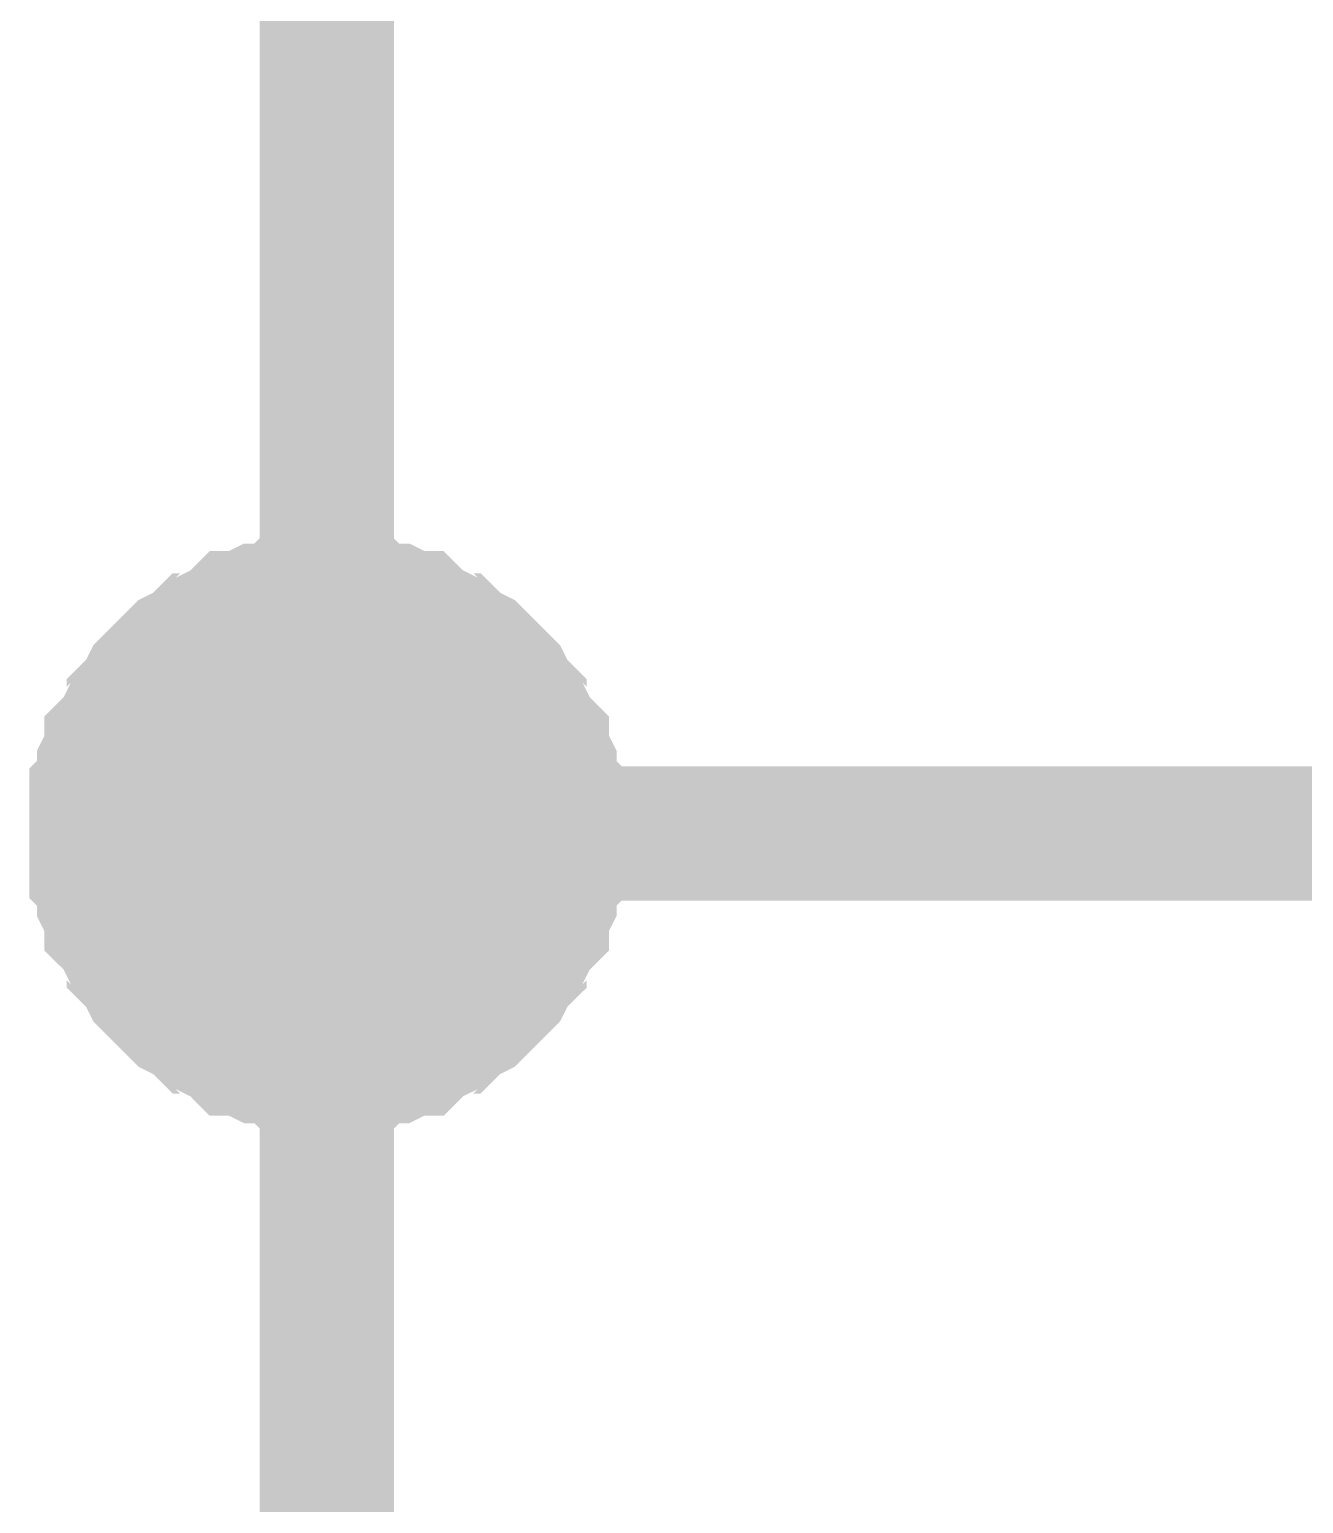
# Model space of a CAD drawing. Header units: millimetres. Extents: x 0 to 420, y 0 to 297.
# Drawn here: x 83.152 to 85.993, y 109.747 to 113.036 of the extents above; entities that cross this region are included whole.
import ezdxf

# ---------------------------------------------------------------- set-up
doc = ezdxf.new("R2010")
doc.units = ezdxf.units.MM
doc.layers.add('Sheet', color=255, linetype='Continuous')

msp = doc.modelspace()

# ---------------------------------------------------------------- linework, layer by layer
at = {"layer": 'Sheet'}
for points, const_width in [([(83.8146, 137.4883), (83.8146, 133.746), (83.8146, 129.9872), (83.8146, 126.2449), (83.8146, 122.486), (83.8146, 118.7437), (83.8146, 114.9848), (83.8146, 111.2425), (83.8146, 107.5002)], 0.2997), ([(83.3015, 111.2425), (83.3015, 111.2756), (83.3015, 111.2922), (83.3015, 111.3253), (83.3181, 111.3419), (83.3181, 111.375), (83.3181, 111.3916), (83.3346, 111.4247), (83.3346, 111.4412), (83.3512, 111.4578), (83.3677, 111.4909), (83.3843, 111.5075), (83.3843, 111.524), (83.4009, 111.5406), (83.4174, 111.5737), (83.434, 111.5903), (83.4505, 111.6068), (83.4671, 111.6234), (83.4836, 111.6399), (83.5167, 111.6565), (83.5333, 111.6731), (83.5498, 111.6731), (83.5664, 111.6896), (83.5995, 111.7062), (83.616, 111.7227), (83.6326, 111.7227), (83.6657, 111.7393), (83.6822, 111.7393), (83.7153, 111.7393), (83.7319, 111.7559), (83.765, 111.7559), (83.7815, 111.7559), (83.8146, 111.7559)], 0.2997), ([(83.3015, 111.2425), (83.3015, 111.2756), (83.3015, 111.2922), (83.3015, 111.3253), (83.3181, 111.3419), (83.3181, 111.375), (83.3181, 111.3916), (83.3346, 111.4247), (83.3346, 111.4412), (83.3512, 111.4578), (83.3677, 111.4909), (83.3843, 111.5075), (83.3843, 111.524), (83.4009, 111.5406), (83.4174, 111.5737), (83.434, 111.5903), (83.4505, 111.6068), (83.4671, 111.6234), (83.4836, 111.6399), (83.5167, 111.6565), (83.5333, 111.6731), (83.5498, 111.6731), (83.5664, 111.6896), (83.5995, 111.7062), (83.616, 111.7227), (83.6326, 111.7227), (83.6657, 111.7393), (83.6822, 111.7393), (83.7153, 111.7393), (83.7319, 111.7559), (83.765, 111.7559), (83.7815, 111.7559), (83.8146, 111.7559)], 0.2997), ([(83.3015, 111.2425), (83.3015, 111.2756), (83.3015, 111.2922), (83.3015, 111.3253), (83.3181, 111.3419), (83.3181, 111.375), (83.3181, 111.3916), (83.3346, 111.4247), (83.3346, 111.4412), (83.3512, 111.4578), (83.3677, 111.4909), (83.3843, 111.5075), (83.3843, 111.524), (83.4009, 111.5406), (83.4174, 111.5737), (83.434, 111.5903), (83.4505, 111.6068), (83.4671, 111.6234), (83.4836, 111.6399), (83.5167, 111.6565), (83.5333, 111.6731), (83.5498, 111.6731), (83.5664, 111.6896), (83.5995, 111.7062), (83.616, 111.7227), (83.6326, 111.7227), (83.6657, 111.7393), (83.6822, 111.7393), (83.7153, 111.7393), (83.7319, 111.7559), (83.765, 111.7559), (83.7815, 111.7559), (83.8146, 111.7559)], 0.2997), ([(83.3015, 111.2425), (83.3015, 111.2756), (83.3015, 111.2922), (83.3015, 111.3253), (83.3181, 111.3419), (83.3181, 111.375), (83.3181, 111.3916), (83.3346, 111.4247), (83.3346, 111.4412), (83.3512, 111.4578), (83.3677, 111.4909), (83.3843, 111.5075), (83.3843, 111.524), (83.4009, 111.5406), (83.4174, 111.5737), (83.434, 111.5903), (83.4505, 111.6068), (83.4671, 111.6234), (83.4836, 111.6399), (83.5167, 111.6565), (83.5333, 111.6731), (83.5498, 111.6731), (83.5664, 111.6896), (83.5995, 111.7062), (83.616, 111.7227), (83.6326, 111.7227), (83.6657, 111.7393), (83.6822, 111.7393), (83.7153, 111.7393), (83.7319, 111.7559), (83.765, 111.7559), (83.7815, 111.7559), (83.8146, 111.7559)], 0.2997), ([(83.3015, 111.2425), (83.3015, 111.2756), (83.3015, 111.2922), (83.3015, 111.3253), (83.3181, 111.3419), (83.3181, 111.375), (83.3181, 111.3916), (83.3346, 111.4247), (83.3346, 111.4412), (83.3512, 111.4578), (83.3677, 111.4909), (83.3843, 111.5075), (83.3843, 111.524), (83.4009, 111.5406), (83.4174, 111.5737), (83.434, 111.5903), (83.4505, 111.6068), (83.4671, 111.6234), (83.4836, 111.6399), (83.5167, 111.6565), (83.5333, 111.6731), (83.5498, 111.6731), (83.5664, 111.6896), (83.5995, 111.7062), (83.616, 111.7227), (83.6326, 111.7227), (83.6657, 111.7393), (83.6822, 111.7393), (83.7153, 111.7393), (83.7319, 111.7559), (83.765, 111.7559), (83.7815, 111.7559), (83.8146, 111.7559)], 0.2997), ([(83.8146, 111.7559), (83.8146, 111.7559)], 0.2997), ([(83.8146, 111.7559), (83.8477, 111.7559), (83.8643, 111.7559), (83.8974, 111.7559), (83.9139, 111.7393), (83.947, 111.7393), (83.9636, 111.7393), (83.9967, 111.7227), (84.0132, 111.7227), (84.0298, 111.7062), (84.0629, 111.6896), (84.0794, 111.6731), (84.096, 111.6731), (84.1125, 111.6565), (84.1456, 111.6399), (84.1622, 111.6234), (84.1788, 111.6068), (84.1953, 111.5903), (84.2119, 111.5737), (84.2284, 111.5406), (84.245, 111.524), (84.245, 111.5075), (84.2615, 111.4909), (84.2781, 111.4578), (84.2946, 111.4412), (84.2946, 111.4247), (84.3112, 111.3916), (84.3112, 111.375), (84.3112, 111.3419), (84.3277, 111.3253), (84.3277, 111.2922), (84.3277, 111.2756), (84.3277, 111.2425)], 0.2997), ([(83.8146, 111.7559), (83.8146, 111.7559)], 0.2997), ([(83.8146, 111.7559), (83.8477, 111.7559), (83.8643, 111.7559), (83.8974, 111.7559), (83.9139, 111.7393), (83.947, 111.7393), (83.9636, 111.7393), (83.9967, 111.7227), (84.0132, 111.7227), (84.0298, 111.7062), (84.0629, 111.6896), (84.0794, 111.6731), (84.096, 111.6731), (84.1125, 111.6565), (84.1456, 111.6399), (84.1622, 111.6234), (84.1788, 111.6068), (84.1953, 111.5903), (84.2119, 111.5737), (84.2284, 111.5406), (84.245, 111.524), (84.245, 111.5075), (84.2615, 111.4909), (84.2781, 111.4578), (84.2946, 111.4412), (84.2946, 111.4247), (84.3112, 111.3916), (84.3112, 111.375), (84.3112, 111.3419), (84.3277, 111.3253), (84.3277, 111.2922), (84.3277, 111.2756), (84.3277, 111.2425)], 0.2997), ([(83.8146, 111.7559), (83.8146, 111.7559)], 0.2997), ([(83.8146, 111.7559), (83.8477, 111.7559), (83.8643, 111.7559), (83.8974, 111.7559), (83.9139, 111.7393), (83.947, 111.7393), (83.9636, 111.7393), (83.9967, 111.7227), (84.0132, 111.7227), (84.0298, 111.7062), (84.0629, 111.6896), (84.0794, 111.6731), (84.096, 111.6731), (84.1125, 111.6565), (84.1456, 111.6399), (84.1622, 111.6234), (84.1788, 111.6068), (84.1953, 111.5903), (84.2119, 111.5737), (84.2284, 111.5406), (84.245, 111.524), (84.245, 111.5075), (84.2615, 111.4909), (84.2781, 111.4578), (84.2946, 111.4412), (84.2946, 111.4247), (84.3112, 111.3916), (84.3112, 111.375), (84.3112, 111.3419), (84.3277, 111.3253), (84.3277, 111.2922), (84.3277, 111.2756), (84.3277, 111.2425)], 0.2997), ([(83.8146, 111.7559), (83.8146, 111.7559)], 0.2997), ([(83.8146, 111.7559), (83.8477, 111.7559), (83.8643, 111.7559), (83.8974, 111.7559), (83.9139, 111.7393), (83.947, 111.7393), (83.9636, 111.7393), (83.9967, 111.7227), (84.0132, 111.7227), (84.0298, 111.7062), (84.0629, 111.6896), (84.0794, 111.6731), (84.096, 111.6731), (84.1125, 111.6565), (84.1456, 111.6399), (84.1622, 111.6234), (84.1788, 111.6068), (84.1953, 111.5903), (84.2119, 111.5737), (84.2284, 111.5406), (84.245, 111.524), (84.245, 111.5075), (84.2615, 111.4909), (84.2781, 111.4578), (84.2946, 111.4412), (84.2946, 111.4247), (84.3112, 111.3916), (84.3112, 111.375), (84.3112, 111.3419), (84.3277, 111.3253), (84.3277, 111.2922), (84.3277, 111.2756), (84.3277, 111.2425)], 0.2997), ([(83.8146, 111.7559), (83.8146, 111.7559)], 0.2997), ([(83.8146, 111.7559), (83.8477, 111.7559), (83.8643, 111.7559), (83.8974, 111.7559), (83.9139, 111.7393), (83.947, 111.7393), (83.9636, 111.7393), (83.9967, 111.7227), (84.0132, 111.7227), (84.0298, 111.7062), (84.0629, 111.6896), (84.0794, 111.6731), (84.096, 111.6731), (84.1125, 111.6565), (84.1456, 111.6399), (84.1622, 111.6234), (84.1788, 111.6068), (84.1953, 111.5903), (84.2119, 111.5737), (84.2284, 111.5406), (84.245, 111.524), (84.245, 111.5075), (84.2615, 111.4909), (84.2781, 111.4578), (84.2946, 111.4412), (84.2946, 111.4247), (84.3112, 111.3916), (84.3112, 111.375), (84.3112, 111.3419), (84.3277, 111.3253), (84.3277, 111.2922), (84.3277, 111.2756), (84.3277, 111.2425)], 0.2997), ([(83.3015, 111.2425), (83.3015, 111.2756), (83.3015, 111.2922), (83.3015, 111.3253), (83.3181, 111.3419), (83.3181, 111.375), (83.3181, 111.3916), (83.3346, 111.4247), (83.3346, 111.4412), (83.3512, 111.4578), (83.3677, 111.4909), (83.3843, 111.5075), (83.3843, 111.524), (83.4009, 111.5406), (83.4174, 111.5737), (83.434, 111.5903), (83.4505, 111.6068), (83.4671, 111.6234), (83.4836, 111.6399), (83.5167, 111.6565), (83.5333, 111.6731), (83.5498, 111.6731), (83.5664, 111.6896), (83.5995, 111.7062), (83.616, 111.7227), (83.6326, 111.7227), (83.6657, 111.7393), (83.6822, 111.7393), (83.7153, 111.7393), (83.7319, 111.7559), (83.765, 111.7559), (83.7815, 111.7559), (83.8146, 111.7559)], 0.0991), ([(83.3015, 111.2425), (83.3015, 111.2756), (83.3015, 111.2922), (83.3015, 111.3253), (83.3181, 111.3419), (83.3181, 111.375), (83.3181, 111.3916), (83.3346, 111.4247), (83.3346, 111.4412), (83.3512, 111.4578), (83.3677, 111.4909), (83.3843, 111.5075), (83.3843, 111.524), (83.4009, 111.5406), (83.4174, 111.5737), (83.434, 111.5903), (83.4505, 111.6068), (83.4671, 111.6234), (83.4836, 111.6399), (83.5167, 111.6565), (83.5333, 111.6731), (83.5498, 111.6731), (83.5664, 111.6896), (83.5995, 111.7062), (83.616, 111.7227), (83.6326, 111.7227), (83.6657, 111.7393), (83.6822, 111.7393), (83.7153, 111.7393), (83.7319, 111.7559), (83.765, 111.7559), (83.7815, 111.7559), (83.8146, 111.7559)], 0.0991), ([(83.3015, 111.2425), (83.3015, 111.2756), (83.3015, 111.2922), (83.3015, 111.3253), (83.3181, 111.3419), (83.3181, 111.375), (83.3181, 111.3916), (83.3346, 111.4247), (83.3346, 111.4412), (83.3512, 111.4578), (83.3677, 111.4909), (83.3843, 111.5075), (83.3843, 111.524), (83.4009, 111.5406), (83.4174, 111.5737), (83.434, 111.5903), (83.4505, 111.6068), (83.4671, 111.6234), (83.4836, 111.6399), (83.5167, 111.6565), (83.5333, 111.6731), (83.5498, 111.6731), (83.5664, 111.6896), (83.5995, 111.7062), (83.616, 111.7227), (83.6326, 111.7227), (83.6657, 111.7393), (83.6822, 111.7393), (83.7153, 111.7393), (83.7319, 111.7559), (83.765, 111.7559), (83.7815, 111.7559), (83.8146, 111.7559)], 0.0991), ([(83.3015, 111.2425), (83.3015, 111.2756), (83.3015, 111.2922), (83.3015, 111.3253), (83.3181, 111.3419), (83.3181, 111.375), (83.3181, 111.3916), (83.3346, 111.4247), (83.3346, 111.4412), (83.3512, 111.4578), (83.3677, 111.4909), (83.3843, 111.5075), (83.3843, 111.524), (83.4009, 111.5406), (83.4174, 111.5737), (83.434, 111.5903), (83.4505, 111.6068), (83.4671, 111.6234), (83.4836, 111.6399), (83.5167, 111.6565), (83.5333, 111.6731), (83.5498, 111.6731), (83.5664, 111.6896), (83.5995, 111.7062), (83.616, 111.7227), (83.6326, 111.7227), (83.6657, 111.7393), (83.6822, 111.7393), (83.7153, 111.7393), (83.7319, 111.7559), (83.765, 111.7559), (83.7815, 111.7559), (83.8146, 111.7559)], 0.0991), ([(83.3015, 111.2425), (83.3015, 111.2756), (83.3015, 111.2922), (83.3015, 111.3253), (83.3181, 111.3419), (83.3181, 111.375), (83.3181, 111.3916), (83.3346, 111.4247), (83.3346, 111.4412), (83.3512, 111.4578), (83.3677, 111.4909), (83.3843, 111.5075), (83.3843, 111.524), (83.4009, 111.5406), (83.4174, 111.5737), (83.434, 111.5903), (83.4505, 111.6068), (83.4671, 111.6234), (83.4836, 111.6399), (83.5167, 111.6565), (83.5333, 111.6731), (83.5498, 111.6731), (83.5664, 111.6896), (83.5995, 111.7062), (83.616, 111.7227), (83.6326, 111.7227), (83.6657, 111.7393), (83.6822, 111.7393), (83.7153, 111.7393), (83.7319, 111.7559), (83.765, 111.7559), (83.7815, 111.7559), (83.8146, 111.7559)], 0.0991), ([(83.8146, 111.7559), (83.8146, 111.7559)], 0.0991), ([(83.8146, 111.7559), (83.8477, 111.7559), (83.8643, 111.7559), (83.8974, 111.7559), (83.9139, 111.7393), (83.947, 111.7393), (83.9636, 111.7393), (83.9967, 111.7227), (84.0132, 111.7227), (84.0298, 111.7062), (84.0629, 111.6896), (84.0794, 111.6731), (84.096, 111.6731), (84.1125, 111.6565), (84.1456, 111.6399), (84.1622, 111.6234), (84.1788, 111.6068), (84.1953, 111.5903), (84.2119, 111.5737), (84.2284, 111.5406), (84.245, 111.524), (84.245, 111.5075), (84.2615, 111.4909), (84.2781, 111.4578), (84.2946, 111.4412), (84.2946, 111.4247), (84.3112, 111.3916), (84.3112, 111.375), (84.3112, 111.3419), (84.3277, 111.3253), (84.3277, 111.2922), (84.3277, 111.2756), (84.3277, 111.2425)], 0.0991), ([(83.8146, 111.7559), (83.8146, 111.7559)], 0.0991), ([(83.8146, 111.7559), (83.8477, 111.7559), (83.8643, 111.7559), (83.8974, 111.7559), (83.9139, 111.7393), (83.947, 111.7393), (83.9636, 111.7393), (83.9967, 111.7227), (84.0132, 111.7227), (84.0298, 111.7062), (84.0629, 111.6896), (84.0794, 111.6731), (84.096, 111.6731), (84.1125, 111.6565), (84.1456, 111.6399), (84.1622, 111.6234), (84.1788, 111.6068), (84.1953, 111.5903), (84.2119, 111.5737), (84.2284, 111.5406), (84.245, 111.524), (84.245, 111.5075), (84.2615, 111.4909), (84.2781, 111.4578), (84.2946, 111.4412), (84.2946, 111.4247), (84.3112, 111.3916), (84.3112, 111.375), (84.3112, 111.3419), (84.3277, 111.3253), (84.3277, 111.2922), (84.3277, 111.2756), (84.3277, 111.2425)], 0.0991), ([(83.8146, 111.7559), (83.8146, 111.7559)], 0.0991), ([(83.8146, 111.7559), (83.8477, 111.7559), (83.8643, 111.7559), (83.8974, 111.7559), (83.9139, 111.7393), (83.947, 111.7393), (83.9636, 111.7393), (83.9967, 111.7227), (84.0132, 111.7227), (84.0298, 111.7062), (84.0629, 111.6896), (84.0794, 111.6731), (84.096, 111.6731), (84.1125, 111.6565), (84.1456, 111.6399), (84.1622, 111.6234), (84.1788, 111.6068), (84.1953, 111.5903), (84.2119, 111.5737), (84.2284, 111.5406), (84.245, 111.524), (84.245, 111.5075), (84.2615, 111.4909), (84.2781, 111.4578), (84.2946, 111.4412), (84.2946, 111.4247), (84.3112, 111.3916), (84.3112, 111.375), (84.3112, 111.3419), (84.3277, 111.3253), (84.3277, 111.2922), (84.3277, 111.2756), (84.3277, 111.2425)], 0.0991), ([(83.8146, 111.7559), (83.8146, 111.7559)], 0.0991), ([(83.8146, 111.7559), (83.8477, 111.7559), (83.8643, 111.7559), (83.8974, 111.7559), (83.9139, 111.7393), (83.947, 111.7393), (83.9636, 111.7393), (83.9967, 111.7227), (84.0132, 111.7227), (84.0298, 111.7062), (84.0629, 111.6896), (84.0794, 111.6731), (84.096, 111.6731), (84.1125, 111.6565), (84.1456, 111.6399), (84.1622, 111.6234), (84.1788, 111.6068), (84.1953, 111.5903), (84.2119, 111.5737), (84.2284, 111.5406), (84.245, 111.524), (84.245, 111.5075), (84.2615, 111.4909), (84.2781, 111.4578), (84.2946, 111.4412), (84.2946, 111.4247), (84.3112, 111.3916), (84.3112, 111.375), (84.3112, 111.3419), (84.3277, 111.3253), (84.3277, 111.2922), (84.3277, 111.2756), (84.3277, 111.2425)], 0.0991), ([(83.8146, 111.7559), (83.8146, 111.7559)], 0.0991), ([(83.8146, 111.7559), (83.8477, 111.7559), (83.8643, 111.7559), (83.8974, 111.7559), (83.9139, 111.7393), (83.947, 111.7393), (83.9636, 111.7393), (83.9967, 111.7227), (84.0132, 111.7227), (84.0298, 111.7062), (84.0629, 111.6896), (84.0794, 111.6731), (84.096, 111.6731), (84.1125, 111.6565), (84.1456, 111.6399), (84.1622, 111.6234), (84.1788, 111.6068), (84.1953, 111.5903), (84.2119, 111.5737), (84.2284, 111.5406), (84.245, 111.524), (84.245, 111.5075), (84.2615, 111.4909), (84.2781, 111.4578), (84.2946, 111.4412), (84.2946, 111.4247), (84.3112, 111.3916), (84.3112, 111.375), (84.3112, 111.3419), (84.3277, 111.3253), (84.3277, 111.2922), (84.3277, 111.2756), (84.3277, 111.2425)], 0.0991), ([(83.8146, 110.7292), (83.7815, 110.7292), (83.765, 110.7292), (83.7319, 110.7292), (83.7153, 110.7458), (83.6822, 110.7458), (83.6657, 110.7458), (83.6326, 110.7623), (83.616, 110.7623), (83.5995, 110.7789), (83.5664, 110.7954), (83.5498, 110.812), (83.5333, 110.812), (83.5167, 110.8286), (83.4836, 110.8451), (83.4671, 110.8617), (83.4505, 110.8782), (83.434, 110.8948), (83.4174, 110.9114), (83.4009, 110.9445), (83.3843, 110.961), (83.3843, 110.9776), (83.3677, 110.9941), (83.3512, 111.0273), (83.3346, 111.0438), (83.3346, 111.0604), (83.3181, 111.0935), (83.3181, 111.1101), (83.3181, 111.1432), (83.3015, 111.1597), (83.3015, 111.1929), (83.3015, 111.2094), (83.3015, 111.2425)], 0.2997), ([(83.3015, 111.2425), (83.3015, 111.2425)], 0.2997), ([(83.8146, 110.7292), (83.7815, 110.7292), (83.765, 110.7292), (83.7319, 110.7292), (83.7153, 110.7458), (83.6822, 110.7458), (83.6657, 110.7458), (83.6326, 110.7623), (83.616, 110.7623), (83.5995, 110.7789), (83.5664, 110.7954), (83.5498, 110.812), (83.5333, 110.812), (83.5167, 110.8286), (83.4836, 110.8451), (83.4671, 110.8617), (83.4505, 110.8782), (83.434, 110.8948), (83.4174, 110.9114), (83.4009, 110.9445), (83.3843, 110.961), (83.3843, 110.9776), (83.3677, 110.9941), (83.3512, 111.0273), (83.3346, 111.0438), (83.3346, 111.0604), (83.3181, 111.0935), (83.3181, 111.1101), (83.3181, 111.1432), (83.3015, 111.1597), (83.3015, 111.1929), (83.3015, 111.2094), (83.3015, 111.2425)], 0.2997), ([(83.3015, 111.2425), (83.3015, 111.2425)], 0.2997), ([(83.8146, 110.7292), (83.7815, 110.7292), (83.765, 110.7292), (83.7319, 110.7292), (83.7153, 110.7458), (83.6822, 110.7458), (83.6657, 110.7458), (83.6326, 110.7623), (83.616, 110.7623), (83.5995, 110.7789), (83.5664, 110.7954), (83.5498, 110.812), (83.5333, 110.812), (83.5167, 110.8286), (83.4836, 110.8451), (83.4671, 110.8617), (83.4505, 110.8782), (83.434, 110.8948), (83.4174, 110.9114), (83.4009, 110.9445), (83.3843, 110.961), (83.3843, 110.9776), (83.3677, 110.9941), (83.3512, 111.0273), (83.3346, 111.0438), (83.3346, 111.0604), (83.3181, 111.0935), (83.3181, 111.1101), (83.3181, 111.1432), (83.3015, 111.1597), (83.3015, 111.1929), (83.3015, 111.2094), (83.3015, 111.2425)], 0.2997), ([(83.3015, 111.2425), (83.3015, 111.2425)], 0.2997), ([(83.8146, 110.7292), (83.7815, 110.7292), (83.765, 110.7292), (83.7319, 110.7292), (83.7153, 110.7458), (83.6822, 110.7458), (83.6657, 110.7458), (83.6326, 110.7623), (83.616, 110.7623), (83.5995, 110.7789), (83.5664, 110.7954), (83.5498, 110.812), (83.5333, 110.812), (83.5167, 110.8286), (83.4836, 110.8451), (83.4671, 110.8617), (83.4505, 110.8782), (83.434, 110.8948), (83.4174, 110.9114), (83.4009, 110.9445), (83.3843, 110.961), (83.3843, 110.9776), (83.3677, 110.9941), (83.3512, 111.0273), (83.3346, 111.0438), (83.3346, 111.0604), (83.3181, 111.0935), (83.3181, 111.1101), (83.3181, 111.1432), (83.3015, 111.1597), (83.3015, 111.1929), (83.3015, 111.2094), (83.3015, 111.2425)], 0.2997), ([(83.3015, 111.2425), (83.3015, 111.2425)], 0.2997), ([(83.8146, 110.7292), (83.7815, 110.7292), (83.765, 110.7292), (83.7319, 110.7292), (83.7153, 110.7458), (83.6822, 110.7458), (83.6657, 110.7458), (83.6326, 110.7623), (83.616, 110.7623), (83.5995, 110.7789), (83.5664, 110.7954), (83.5498, 110.812), (83.5333, 110.812), (83.5167, 110.8286), (83.4836, 110.8451), (83.4671, 110.8617), (83.4505, 110.8782), (83.434, 110.8948), (83.4174, 110.9114), (83.4009, 110.9445), (83.3843, 110.961), (83.3843, 110.9776), (83.3677, 110.9941), (83.3512, 111.0273), (83.3346, 111.0438), (83.3346, 111.0604), (83.3181, 111.0935), (83.3181, 111.1101), (83.3181, 111.1432), (83.3015, 111.1597), (83.3015, 111.1929), (83.3015, 111.2094), (83.3015, 111.2425)], 0.2997), ([(83.3015, 111.2425), (83.3015, 111.2425)], 0.2997), ([(84.3277, 111.2425), (84.3277, 111.2094), (84.3277, 111.1929), (84.3277, 111.1597), (84.3112, 111.1432), (84.3112, 111.1101), (84.3112, 111.0935), (84.2946, 111.0604), (84.2946, 111.0438), (84.2781, 111.0273), (84.2615, 110.9941), (84.245, 110.9776), (84.245, 110.961), (84.2284, 110.9445), (84.2119, 110.9114), (84.1953, 110.8948), (84.1788, 110.8782), (84.1622, 110.8617), (84.1456, 110.8451), (84.1125, 110.8286), (84.096, 110.812), (84.0794, 110.812), (84.0629, 110.7954), (84.0298, 110.7789), (84.0132, 110.7623), (83.9967, 110.7623), (83.9636, 110.7458), (83.947, 110.7458), (83.9139, 110.7458), (83.8974, 110.7292), (83.8643, 110.7292), (83.8477, 110.7292), (83.8146, 110.7292)], 0.2997), ([(86.3138, 111.2425), (83.8146, 111.2425)], 0.2997), ([(84.3277, 111.2425), (84.3277, 111.2094), (84.3277, 111.1929), (84.3277, 111.1597), (84.3112, 111.1432), (84.3112, 111.1101), (84.3112, 111.0935), (84.2946, 111.0604), (84.2946, 111.0438), (84.2781, 111.0273), (84.2615, 110.9941), (84.245, 110.9776), (84.245, 110.961), (84.2284, 110.9445), (84.2119, 110.9114), (84.1953, 110.8948), (84.1788, 110.8782), (84.1622, 110.8617), (84.1456, 110.8451), (84.1125, 110.8286), (84.096, 110.812), (84.0794, 110.812), (84.0629, 110.7954), (84.0298, 110.7789), (84.0132, 110.7623), (83.9967, 110.7623), (83.9636, 110.7458), (83.947, 110.7458), (83.9139, 110.7458), (83.8974, 110.7292), (83.8643, 110.7292), (83.8477, 110.7292), (83.8146, 110.7292)], 0.2997), ([(84.3277, 111.2425), (84.3277, 111.2094), (84.3277, 111.1929), (84.3277, 111.1597), (84.3112, 111.1432), (84.3112, 111.1101), (84.3112, 111.0935), (84.2946, 111.0604), (84.2946, 111.0438), (84.2781, 111.0273), (84.2615, 110.9941), (84.245, 110.9776), (84.245, 110.961), (84.2284, 110.9445), (84.2119, 110.9114), (84.1953, 110.8948), (84.1788, 110.8782), (84.1622, 110.8617), (84.1456, 110.8451), (84.1125, 110.8286), (84.096, 110.812), (84.0794, 110.812), (84.0629, 110.7954), (84.0298, 110.7789), (84.0132, 110.7623), (83.9967, 110.7623), (83.9636, 110.7458), (83.947, 110.7458), (83.9139, 110.7458), (83.8974, 110.7292), (83.8643, 110.7292), (83.8477, 110.7292), (83.8146, 110.7292)], 0.2997), ([(84.3277, 111.2425), (84.3277, 111.2094), (84.3277, 111.1929), (84.3277, 111.1597), (84.3112, 111.1432), (84.3112, 111.1101), (84.3112, 111.0935), (84.2946, 111.0604), (84.2946, 111.0438), (84.2781, 111.0273), (84.2615, 110.9941), (84.245, 110.9776), (84.245, 110.961), (84.2284, 110.9445), (84.2119, 110.9114), (84.1953, 110.8948), (84.1788, 110.8782), (84.1622, 110.8617), (84.1456, 110.8451), (84.1125, 110.8286), (84.096, 110.812), (84.0794, 110.812), (84.0629, 110.7954), (84.0298, 110.7789), (84.0132, 110.7623), (83.9967, 110.7623), (83.9636, 110.7458), (83.947, 110.7458), (83.9139, 110.7458), (83.8974, 110.7292), (83.8643, 110.7292), (83.8477, 110.7292), (83.8146, 110.7292)], 0.2997), ([(84.3277, 111.2425), (84.3277, 111.2094), (84.3277, 111.1929), (84.3277, 111.1597), (84.3112, 111.1432), (84.3112, 111.1101), (84.3112, 111.0935), (84.2946, 111.0604), (84.2946, 111.0438), (84.2781, 111.0273), (84.2615, 110.9941), (84.245, 110.9776), (84.245, 110.961), (84.2284, 110.9445), (84.2119, 110.9114), (84.1953, 110.8948), (84.1788, 110.8782), (84.1622, 110.8617), (84.1456, 110.8451), (84.1125, 110.8286), (84.096, 110.812), (84.0794, 110.812), (84.0629, 110.7954), (84.0298, 110.7789), (84.0132, 110.7623), (83.9967, 110.7623), (83.9636, 110.7458), (83.947, 110.7458), (83.9139, 110.7458), (83.8974, 110.7292), (83.8643, 110.7292), (83.8477, 110.7292), (83.8146, 110.7292)], 0.2997), ([(84.3277, 111.2425), (84.3277, 111.2425), (84.3277, 111.2425), (84.3277, 111.2425), (84.3277, 111.2425), (84.3277, 111.2425), (84.3277, 111.2425), (84.3277, 111.2425), (84.3277, 111.2425), (84.3277, 111.2425), (84.3277, 111.2425), (84.3277, 111.2425), (84.3277, 111.2425), (84.3277, 111.2425), (84.3277, 111.2425), (84.3277, 111.2425), (84.3277, 111.2425), (84.3277, 111.2425), (84.3277, 111.2425), (84.3277, 111.2425), (84.3277, 111.2425), (84.3277, 111.2425), (84.3277, 111.2425), (84.3277, 111.2425), (84.3277, 111.2425), (84.3277, 111.2425), (84.3277, 111.2425), (84.3277, 111.2425), (84.3277, 111.2425), (84.3277, 111.2425), (84.3277, 111.2425), (84.3277, 111.2425), (84.3277, 111.2425)], 0.2997), ([(84.3277, 111.2425), (84.3277, 111.2425)], 0.2997), ([(84.3277, 111.2425), (84.3277, 111.2425), (84.3277, 111.2425), (84.3277, 111.2425), (84.3277, 111.2425), (84.3277, 111.2425), (84.3277, 111.2425), (84.3277, 111.2425), (84.3277, 111.2425), (84.3277, 111.2425), (84.3277, 111.2425), (84.3277, 111.2425), (84.3277, 111.2425), (84.3277, 111.2425), (84.3277, 111.2425), (84.3277, 111.2425), (84.3277, 111.2425), (84.3277, 111.2425), (84.3277, 111.2425), (84.3277, 111.2425), (84.3277, 111.2425), (84.3277, 111.2425), (84.3277, 111.2425), (84.3277, 111.2425), (84.3277, 111.2425), (84.3277, 111.2425), (84.3277, 111.2425), (84.3277, 111.2425), (84.3277, 111.2425), (84.3277, 111.2425), (84.3277, 111.2425), (84.3277, 111.2425), (84.3277, 111.2425)], 0.2997), ([(84.3277, 111.2425), (84.3277, 111.2425)], 0.2997), ([(84.3277, 111.2425), (84.3277, 111.2425), (84.3277, 111.2425), (84.3277, 111.2425), (84.3277, 111.2425), (84.3277, 111.2425), (84.3277, 111.2425), (84.3277, 111.2425), (84.3277, 111.2425), (84.3277, 111.2425), (84.3277, 111.2425), (84.3277, 111.2425), (84.3277, 111.2425), (84.3277, 111.2425), (84.3277, 111.2425), (84.3277, 111.2425), (84.3277, 111.2425), (84.3277, 111.2425), (84.3277, 111.2425), (84.3277, 111.2425), (84.3277, 111.2425), (84.3277, 111.2425), (84.3277, 111.2425), (84.3277, 111.2425), (84.3277, 111.2425), (84.3277, 111.2425), (84.3277, 111.2425), (84.3277, 111.2425), (84.3277, 111.2425), (84.3277, 111.2425), (84.3277, 111.2425), (84.3277, 111.2425), (84.3277, 111.2425)], 0.2997), ([(84.3277, 111.2425), (84.3277, 111.2425)], 0.2997), ([(84.3277, 111.2425), (84.3277, 111.2425), (84.3277, 111.2425), (84.3277, 111.2425), (84.3277, 111.2425), (84.3277, 111.2425), (84.3277, 111.2425), (84.3277, 111.2425), (84.3277, 111.2425), (84.3277, 111.2425), (84.3277, 111.2425), (84.3277, 111.2425), (84.3277, 111.2425), (84.3277, 111.2425), (84.3277, 111.2425), (84.3277, 111.2425), (84.3277, 111.2425), (84.3277, 111.2425), (84.3277, 111.2425), (84.3277, 111.2425), (84.3277, 111.2425), (84.3277, 111.2425), (84.3277, 111.2425), (84.3277, 111.2425), (84.3277, 111.2425), (84.3277, 111.2425), (84.3277, 111.2425), (84.3277, 111.2425), (84.3277, 111.2425), (84.3277, 111.2425), (84.3277, 111.2425), (84.3277, 111.2425), (84.3277, 111.2425)], 0.2997), ([(84.3277, 111.2425), (84.3277, 111.2425)], 0.2997), ([(84.3277, 111.2425), (84.3277, 111.2425), (84.3277, 111.2425), (84.3277, 111.2425), (84.3277, 111.2425), (84.3277, 111.2425), (84.3277, 111.2425), (84.3277, 111.2425), (84.3277, 111.2425), (84.3277, 111.2425), (84.3277, 111.2425), (84.3277, 111.2425), (84.3277, 111.2425), (84.3277, 111.2425), (84.3277, 111.2425), (84.3277, 111.2425), (84.3277, 111.2425), (84.3277, 111.2425), (84.3277, 111.2425), (84.3277, 111.2425), (84.3277, 111.2425), (84.3277, 111.2425), (84.3277, 111.2425), (84.3277, 111.2425), (84.3277, 111.2425), (84.3277, 111.2425), (84.3277, 111.2425), (84.3277, 111.2425), (84.3277, 111.2425), (84.3277, 111.2425), (84.3277, 111.2425), (84.3277, 111.2425), (84.3277, 111.2425)], 0.2997), ([(84.3277, 111.2425), (84.3277, 111.2425)], 0.2997), ([(83.8146, 110.7292), (83.7815, 110.7292), (83.765, 110.7292), (83.7319, 110.7292), (83.7153, 110.7458), (83.6822, 110.7458), (83.6657, 110.7458), (83.6326, 110.7623), (83.616, 110.7623), (83.5995, 110.7789), (83.5664, 110.7954), (83.5498, 110.812), (83.5333, 110.812), (83.5167, 110.8286), (83.4836, 110.8451), (83.4671, 110.8617), (83.4505, 110.8782), (83.434, 110.8948), (83.4174, 110.9114), (83.4009, 110.9445), (83.3843, 110.961), (83.3843, 110.9776), (83.3677, 110.9941), (83.3512, 111.0273), (83.3346, 111.0438), (83.3346, 111.0604), (83.3181, 111.0935), (83.3181, 111.1101), (83.3181, 111.1432), (83.3015, 111.1597), (83.3015, 111.1929), (83.3015, 111.2094), (83.3015, 111.2425)], 0.0991), ([(83.3015, 111.2425), (83.3015, 111.2425)], 0.0991), ([(83.8146, 110.7292), (83.7815, 110.7292), (83.765, 110.7292), (83.7319, 110.7292), (83.7153, 110.7458), (83.6822, 110.7458), (83.6657, 110.7458), (83.6326, 110.7623), (83.616, 110.7623), (83.5995, 110.7789), (83.5664, 110.7954), (83.5498, 110.812), (83.5333, 110.812), (83.5167, 110.8286), (83.4836, 110.8451), (83.4671, 110.8617), (83.4505, 110.8782), (83.434, 110.8948), (83.4174, 110.9114), (83.4009, 110.9445), (83.3843, 110.961), (83.3843, 110.9776), (83.3677, 110.9941), (83.3512, 111.0273), (83.3346, 111.0438), (83.3346, 111.0604), (83.3181, 111.0935), (83.3181, 111.1101), (83.3181, 111.1432), (83.3015, 111.1597), (83.3015, 111.1929), (83.3015, 111.2094), (83.3015, 111.2425)], 0.0991), ([(83.3015, 111.2425), (83.3015, 111.2425)], 0.0991), ([(83.8146, 110.7292), (83.7815, 110.7292), (83.765, 110.7292), (83.7319, 110.7292), (83.7153, 110.7458), (83.6822, 110.7458), (83.6657, 110.7458), (83.6326, 110.7623), (83.616, 110.7623), (83.5995, 110.7789), (83.5664, 110.7954), (83.5498, 110.812), (83.5333, 110.812), (83.5167, 110.8286), (83.4836, 110.8451), (83.4671, 110.8617), (83.4505, 110.8782), (83.434, 110.8948), (83.4174, 110.9114), (83.4009, 110.9445), (83.3843, 110.961), (83.3843, 110.9776), (83.3677, 110.9941), (83.3512, 111.0273), (83.3346, 111.0438), (83.3346, 111.0604), (83.3181, 111.0935), (83.3181, 111.1101), (83.3181, 111.1432), (83.3015, 111.1597), (83.3015, 111.1929), (83.3015, 111.2094), (83.3015, 111.2425)], 0.0991), ([(83.3015, 111.2425), (83.3015, 111.2425)], 0.0991), ([(83.8146, 110.7292), (83.7815, 110.7292), (83.765, 110.7292), (83.7319, 110.7292), (83.7153, 110.7458), (83.6822, 110.7458), (83.6657, 110.7458), (83.6326, 110.7623), (83.616, 110.7623), (83.5995, 110.7789), (83.5664, 110.7954), (83.5498, 110.812), (83.5333, 110.812), (83.5167, 110.8286), (83.4836, 110.8451), (83.4671, 110.8617), (83.4505, 110.8782), (83.434, 110.8948), (83.4174, 110.9114), (83.4009, 110.9445), (83.3843, 110.961), (83.3843, 110.9776), (83.3677, 110.9941), (83.3512, 111.0273), (83.3346, 111.0438), (83.3346, 111.0604), (83.3181, 111.0935), (83.3181, 111.1101), (83.3181, 111.1432), (83.3015, 111.1597), (83.3015, 111.1929), (83.3015, 111.2094), (83.3015, 111.2425)], 0.0991), ([(83.3015, 111.2425), (83.3015, 111.2425)], 0.0991), ([(83.8146, 110.7292), (83.7815, 110.7292), (83.765, 110.7292), (83.7319, 110.7292), (83.7153, 110.7458), (83.6822, 110.7458), (83.6657, 110.7458), (83.6326, 110.7623), (83.616, 110.7623), (83.5995, 110.7789), (83.5664, 110.7954), (83.5498, 110.812), (83.5333, 110.812), (83.5167, 110.8286), (83.4836, 110.8451), (83.4671, 110.8617), (83.4505, 110.8782), (83.434, 110.8948), (83.4174, 110.9114), (83.4009, 110.9445), (83.3843, 110.961), (83.3843, 110.9776), (83.3677, 110.9941), (83.3512, 111.0273), (83.3346, 111.0438), (83.3346, 111.0604), (83.3181, 111.0935), (83.3181, 111.1101), (83.3181, 111.1432), (83.3015, 111.1597), (83.3015, 111.1929), (83.3015, 111.2094), (83.3015, 111.2425)], 0.0991), ([(83.3015, 111.2425), (83.3015, 111.2425)], 0.0991), ([(84.3277, 111.2425), (84.3277, 111.2094), (84.3277, 111.1929), (84.3277, 111.1597), (84.3112, 111.1432), (84.3112, 111.1101), (84.3112, 111.0935), (84.2946, 111.0604), (84.2946, 111.0438), (84.2781, 111.0273), (84.2615, 110.9941), (84.245, 110.9776), (84.245, 110.961), (84.2284, 110.9445), (84.2119, 110.9114), (84.1953, 110.8948), (84.1788, 110.8782), (84.1622, 110.8617), (84.1456, 110.8451), (84.1125, 110.8286), (84.096, 110.812), (84.0794, 110.812), (84.0629, 110.7954), (84.0298, 110.7789), (84.0132, 110.7623), (83.9967, 110.7623), (83.9636, 110.7458), (83.947, 110.7458), (83.9139, 110.7458), (83.8974, 110.7292), (83.8643, 110.7292), (83.8477, 110.7292), (83.8146, 110.7292)], 0.0991), ([(84.3277, 111.2425), (84.3277, 111.2094), (84.3277, 111.1929), (84.3277, 111.1597), (84.3112, 111.1432), (84.3112, 111.1101), (84.3112, 111.0935), (84.2946, 111.0604), (84.2946, 111.0438), (84.2781, 111.0273), (84.2615, 110.9941), (84.245, 110.9776), (84.245, 110.961), (84.2284, 110.9445), (84.2119, 110.9114), (84.1953, 110.8948), (84.1788, 110.8782), (84.1622, 110.8617), (84.1456, 110.8451), (84.1125, 110.8286), (84.096, 110.812), (84.0794, 110.812), (84.0629, 110.7954), (84.0298, 110.7789), (84.0132, 110.7623), (83.9967, 110.7623), (83.9636, 110.7458), (83.947, 110.7458), (83.9139, 110.7458), (83.8974, 110.7292), (83.8643, 110.7292), (83.8477, 110.7292), (83.8146, 110.7292)], 0.0991), ([(84.3277, 111.2425), (84.3277, 111.2094), (84.3277, 111.1929), (84.3277, 111.1597), (84.3112, 111.1432), (84.3112, 111.1101), (84.3112, 111.0935), (84.2946, 111.0604), (84.2946, 111.0438), (84.2781, 111.0273), (84.2615, 110.9941), (84.245, 110.9776), (84.245, 110.961), (84.2284, 110.9445), (84.2119, 110.9114), (84.1953, 110.8948), (84.1788, 110.8782), (84.1622, 110.8617), (84.1456, 110.8451), (84.1125, 110.8286), (84.096, 110.812), (84.0794, 110.812), (84.0629, 110.7954), (84.0298, 110.7789), (84.0132, 110.7623), (83.9967, 110.7623), (83.9636, 110.7458), (83.947, 110.7458), (83.9139, 110.7458), (83.8974, 110.7292), (83.8643, 110.7292), (83.8477, 110.7292), (83.8146, 110.7292)], 0.0991), ([(84.3277, 111.2425), (84.3277, 111.2094), (84.3277, 111.1929), (84.3277, 111.1597), (84.3112, 111.1432), (84.3112, 111.1101), (84.3112, 111.0935), (84.2946, 111.0604), (84.2946, 111.0438), (84.2781, 111.0273), (84.2615, 110.9941), (84.245, 110.9776), (84.245, 110.961), (84.2284, 110.9445), (84.2119, 110.9114), (84.1953, 110.8948), (84.1788, 110.8782), (84.1622, 110.8617), (84.1456, 110.8451), (84.1125, 110.8286), (84.096, 110.812), (84.0794, 110.812), (84.0629, 110.7954), (84.0298, 110.7789), (84.0132, 110.7623), (83.9967, 110.7623), (83.9636, 110.7458), (83.947, 110.7458), (83.9139, 110.7458), (83.8974, 110.7292), (83.8643, 110.7292), (83.8477, 110.7292), (83.8146, 110.7292)], 0.0991), ([(84.3277, 111.2425), (84.3277, 111.2094), (84.3277, 111.1929), (84.3277, 111.1597), (84.3112, 111.1432), (84.3112, 111.1101), (84.3112, 111.0935), (84.2946, 111.0604), (84.2946, 111.0438), (84.2781, 111.0273), (84.2615, 110.9941), (84.245, 110.9776), (84.245, 110.961), (84.2284, 110.9445), (84.2119, 110.9114), (84.1953, 110.8948), (84.1788, 110.8782), (84.1622, 110.8617), (84.1456, 110.8451), (84.1125, 110.8286), (84.096, 110.812), (84.0794, 110.812), (84.0629, 110.7954), (84.0298, 110.7789), (84.0132, 110.7623), (83.9967, 110.7623), (83.9636, 110.7458), (83.947, 110.7458), (83.9139, 110.7458), (83.8974, 110.7292), (83.8643, 110.7292), (83.8477, 110.7292), (83.8146, 110.7292)], 0.0991), ([(84.3277, 111.2425), (84.3277, 111.2425), (84.3277, 111.2425), (84.3277, 111.2425), (84.3277, 111.2425), (84.3277, 111.2425), (84.3277, 111.2425), (84.3277, 111.2425), (84.3277, 111.2425), (84.3277, 111.2425), (84.3277, 111.2425), (84.3277, 111.2425), (84.3277, 111.2425), (84.3277, 111.2425), (84.3277, 111.2425), (84.3277, 111.2425), (84.3277, 111.2425), (84.3277, 111.2425), (84.3277, 111.2425), (84.3277, 111.2425), (84.3277, 111.2425), (84.3277, 111.2425), (84.3277, 111.2425), (84.3277, 111.2425), (84.3277, 111.2425), (84.3277, 111.2425), (84.3277, 111.2425), (84.3277, 111.2425), (84.3277, 111.2425), (84.3277, 111.2425), (84.3277, 111.2425), (84.3277, 111.2425), (84.3277, 111.2425)], 0.0991), ([(84.3277, 111.2425), (84.3277, 111.2425)], 0.0991), ([(84.3277, 111.2425), (84.3277, 111.2425), (84.3277, 111.2425), (84.3277, 111.2425), (84.3277, 111.2425), (84.3277, 111.2425), (84.3277, 111.2425), (84.3277, 111.2425), (84.3277, 111.2425), (84.3277, 111.2425), (84.3277, 111.2425), (84.3277, 111.2425), (84.3277, 111.2425), (84.3277, 111.2425), (84.3277, 111.2425), (84.3277, 111.2425), (84.3277, 111.2425), (84.3277, 111.2425), (84.3277, 111.2425), (84.3277, 111.2425), (84.3277, 111.2425), (84.3277, 111.2425), (84.3277, 111.2425), (84.3277, 111.2425), (84.3277, 111.2425), (84.3277, 111.2425), (84.3277, 111.2425), (84.3277, 111.2425), (84.3277, 111.2425), (84.3277, 111.2425), (84.3277, 111.2425), (84.3277, 111.2425), (84.3277, 111.2425)], 0.0991), ([(84.3277, 111.2425), (84.3277, 111.2425)], 0.0991), ([(84.3277, 111.2425), (84.3277, 111.2425), (84.3277, 111.2425), (84.3277, 111.2425), (84.3277, 111.2425), (84.3277, 111.2425), (84.3277, 111.2425), (84.3277, 111.2425), (84.3277, 111.2425), (84.3277, 111.2425), (84.3277, 111.2425), (84.3277, 111.2425), (84.3277, 111.2425), (84.3277, 111.2425), (84.3277, 111.2425), (84.3277, 111.2425), (84.3277, 111.2425), (84.3277, 111.2425), (84.3277, 111.2425), (84.3277, 111.2425), (84.3277, 111.2425), (84.3277, 111.2425), (84.3277, 111.2425), (84.3277, 111.2425), (84.3277, 111.2425), (84.3277, 111.2425), (84.3277, 111.2425), (84.3277, 111.2425), (84.3277, 111.2425), (84.3277, 111.2425), (84.3277, 111.2425), (84.3277, 111.2425), (84.3277, 111.2425)], 0.0991), ([(84.3277, 111.2425), (84.3277, 111.2425)], 0.0991), ([(84.3277, 111.2425), (84.3277, 111.2425), (84.3277, 111.2425), (84.3277, 111.2425), (84.3277, 111.2425), (84.3277, 111.2425), (84.3277, 111.2425), (84.3277, 111.2425), (84.3277, 111.2425), (84.3277, 111.2425), (84.3277, 111.2425), (84.3277, 111.2425), (84.3277, 111.2425), (84.3277, 111.2425), (84.3277, 111.2425), (84.3277, 111.2425), (84.3277, 111.2425), (84.3277, 111.2425), (84.3277, 111.2425), (84.3277, 111.2425), (84.3277, 111.2425), (84.3277, 111.2425), (84.3277, 111.2425), (84.3277, 111.2425), (84.3277, 111.2425), (84.3277, 111.2425), (84.3277, 111.2425), (84.3277, 111.2425), (84.3277, 111.2425), (84.3277, 111.2425), (84.3277, 111.2425), (84.3277, 111.2425), (84.3277, 111.2425)], 0.0991), ([(84.3277, 111.2425), (84.3277, 111.2425)], 0.0991), ([(84.3277, 111.2425), (84.3277, 111.2425), (84.3277, 111.2425), (84.3277, 111.2425), (84.3277, 111.2425), (84.3277, 111.2425), (84.3277, 111.2425), (84.3277, 111.2425), (84.3277, 111.2425), (84.3277, 111.2425), (84.3277, 111.2425), (84.3277, 111.2425), (84.3277, 111.2425), (84.3277, 111.2425), (84.3277, 111.2425), (84.3277, 111.2425), (84.3277, 111.2425), (84.3277, 111.2425), (84.3277, 111.2425), (84.3277, 111.2425), (84.3277, 111.2425), (84.3277, 111.2425), (84.3277, 111.2425), (84.3277, 111.2425), (84.3277, 111.2425), (84.3277, 111.2425), (84.3277, 111.2425), (84.3277, 111.2425), (84.3277, 111.2425), (84.3277, 111.2425), (84.3277, 111.2425), (84.3277, 111.2425), (84.3277, 111.2425)], 0.0991), ([(84.3277, 111.2425), (84.3277, 111.2425)], 0.0991)]:
    msp.add_lwpolyline(points, dxfattribs=dict(at, const_width=const_width))
at = {"layer": 'Sheet', "const_width": 0.508}
msp.add_lwpolyline([(83.496, 111.25, 1), (84.004, 111.25, 1)], format="xyb", close=True, dxfattribs=at)

doc.saveas('drawing.dxf')
